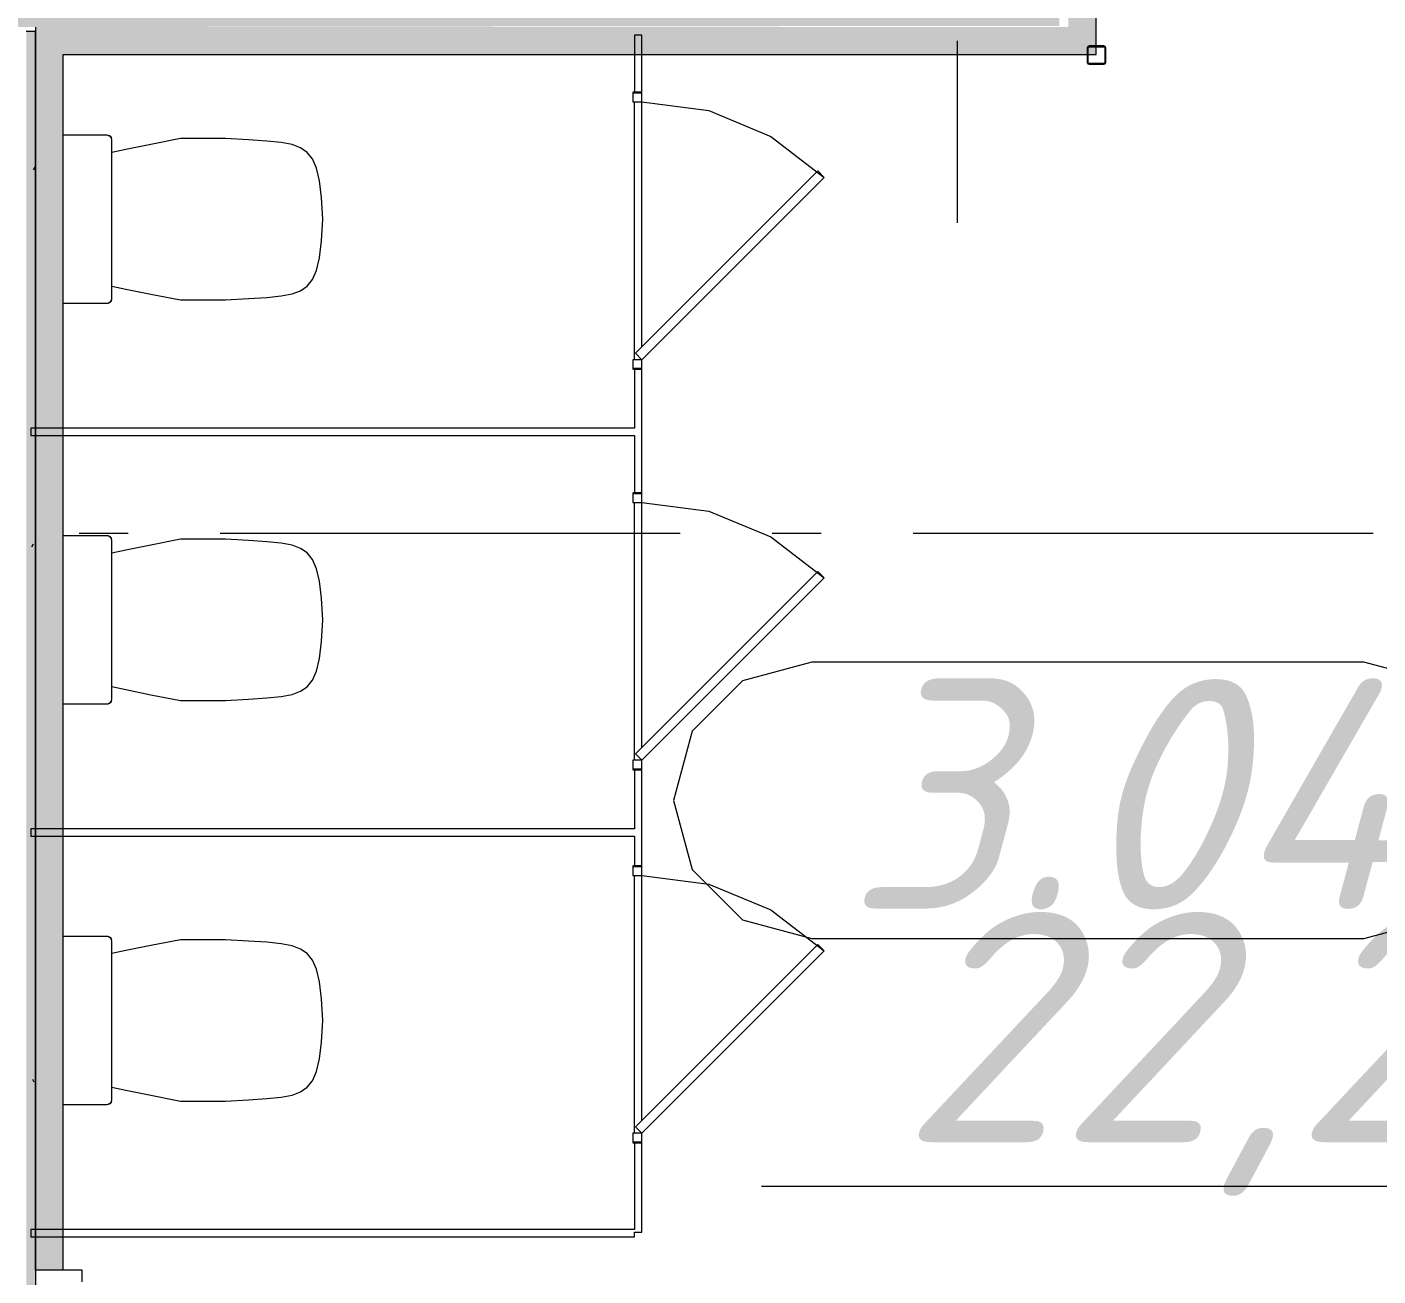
# Model space of a CAD drawing. Header units: millimetres. Extents: x -537608 to 253996, y -217170 to 186033.
# Drawn here: x -304119 to -301184, y 93559 to 96271 of the extents above; entities that cross this region are included whole.
import ezdxf

# ---------------------------------------------------------------- set-up
doc = ezdxf.new("R2010")
doc.units = ezdxf.units.MM
doc.layers.add('PDF _Геометрия', color=7, linetype='Continuous')
doc.layers.add('PDF _Текст', color=7, linetype='Continuous')
doc.layers.add('PDF _Сплошная заливка', color=7, linetype='Continuous', true_color=0xffffff)
doc.styles.add('PDF ISOCPEUR Italic', font='isocpeui.ttf')

msp = doc.modelspace()

# ---------------------------------------------------------------- hatches: boundary and pattern name
at = {"layer": 'PDF _Сплошная заливка', "true_color": 0x2254ff, "transparency": 33554559}
for points in [[(-301856.1792, 96211.2653), (-301796.1806, 96211.2653), (-301796.1806, 96561.2667), (-301856.1792, 96561.2667), (-301856.1792, 96271.2638)], [(-302569.0737, 96211.2653), (-301856.1792, 96211.2653), (-301856.1792, 96271.2638), (-304100.8398, 96271.2638), (-304100.8398, 96211.2653), (-303403.9461, 96211.2653)]]:
    msp.add_hatch(color=160, dxfattribs=at).paths.add_polyline_path(points)
at = {"layer": 'PDF _Сплошная заливка', "transparency": 33554559}
for points in [[(-304100.8398, 96271.2638), (-301876.1758, 96273.856), (-301876.1758, 96521.2648), (-306776.1774, 96521.2648), (-306776.1774, 96271.2638), (-304220.8369, 96271.2638)], [(-304120.8365, 91921.2686), (-304100.8398, 91921.2686), (-304100.8398, 96261.2655), (-304120.8365, 96261.2655), (-304120.8365, 92016.6401)]]:
    msp.add_hatch(color=256, dxfattribs=at).paths.add_polyline_path(points)
at = {"layer": 'PDF _Сплошная заливка', "true_color": 0x2254ff, "transparency": 33554559}
h = msp.add_hatch(color=160, dxfattribs=at)
h.paths.add_polyline_path([(-304040.8414, 91981.2671), (-304040.8414, 92021.7383), (-304100.8398, 92021.7383), (-304100.8398, 91981.2671)], flags=0)
h.paths.add_polyline_path([(-304100.8398, 92377.8541), (-304040.8414, 92377.8541), (-304040.8414, 92491.8529), (-304100.8398, 92493.8552)], flags=0)
h.paths.add_polyline_path([(-304070.8363, 92505.8558), (-304070.8363, 92507.8537), (-304040.8414, 92507.8537), (-304040.8414, 92593.8556), (-304100.8398, 92593.8556), (-304100.8398, 92505.8558)], flags=0)
h.paths.add_polyline_path([(-304100.8398, 92949.967), (-304040.8414, 92949.967), (-304040.8414, 93067.8541), (-304100.8398, 93069.8563)], flags=0)
h.paths.add_polyline_path([(-304100.8398, 93081.8526), (-304040.8414, 93083.8549), (-304040.8414, 93215.5381), (-304100.8398, 93215.5381)], flags=0)
h.paths.add_polyline_path([(-304100.8398, 93571.6538), (-304040.8414, 93571.6538), (-304040.8414, 96211.2653), (-304100.8398, 96211.2653), (-304100.8398, 93993.0342)], flags=0)

# ---------------------------------------------------------------- linework, layer by layer
at = {"layer": 'PDF _Геометрия', "lineweight": 9}
for p, q in [((-301796.1806, 96211.2653), (-301796.1806, 96561.2667)), ((-304100.8398, 96261.2655), (-304120.8365, 96261.2655)), ((-304100.8398, 96271.2638), (-304100.8398, 96211.2653)), ((-304100.8398, 96211.2653), (-304100.8398, 96261.2655)), ((-302782.8361, 96253.855), (-302798.8369, 96253.855)), ((-302798.8369, 96253.855), (-302798.8369, 96128.8545)), ((-302782.8361, 96128.8545), (-302782.8361, 96253.855)), ((-302097.7491, 96241.2646), (-302097.7491, 95846.2062)), ((-301814.1276, 96229.1736), (-301815.2989, 96226.3446)), ((-301815.2989, 96226.3446), (-301815.2989, 96194.3431)), ((-301811.2943, 96230.3448), (-301814.1276, 96229.1736)), ((-301813.3009, 96226.3446), (-301812.7153, 96227.7613)), ((-301813.3009, 96194.3431), (-301813.3009, 96226.3446)), ((-301812.7153, 96227.7613), (-301811.2943, 96228.3468)), ((-301779.2929, 96230.3448), (-301811.2943, 96230.3448)), ((-301811.2943, 96228.3468), (-301779.2929, 96228.3468)), ((-301776.4682, 96229.1736), (-301779.2929, 96230.3448)), ((-301779.2929, 96228.3468), (-301777.8805, 96227.7613)), ((-301777.8805, 96227.7613), (-301777.2949, 96226.3446)), ((-301777.2949, 96226.3446), (-301777.2949, 96194.3431)), ((-301775.297, 96226.3446), (-301776.4682, 96229.1736)), ((-301775.297, 96194.3431), (-301775.297, 96226.3446)), ((-304100.8398, 96211.2653), (-304100.8398, 93571.6538)), ((-304100.8398, 93571.6538), (-304100.8398, 96211.2653)), ((-304040.8414, 93571.6538), (-304040.8414, 96211.2653)), ((-304040.8414, 96211.2653), (-301856.1792, 96211.2653)), ((-301856.1792, 96211.2653), (-301796.1806, 96211.2653)), ((-301815.2989, 96194.3431), (-301814.1276, 96191.5184)), ((-301812.7153, 96192.9307), (-301813.3009, 96194.3431)), ((-301777.2949, 96194.3431), (-301777.8805, 96192.9307)), ((-301776.4682, 96191.5184), (-301775.297, 96194.3431)), ((-301814.1276, 96191.5184), (-301811.2943, 96190.3472)), ((-301811.2943, 96192.3452), (-301812.7153, 96192.9307)), ((-301779.2929, 96192.3452), (-301811.2943, 96192.3452)), ((-301811.2943, 96190.3472), (-301779.2929, 96190.3472)), ((-301777.8805, 96192.9307), (-301779.2929, 96192.3452)), ((-301779.2929, 96190.3472), (-301776.4682, 96191.5184)), ((-302802.8414, 96128.8545), (-302802.8414, 96108.8536)), ((-302802.8414, 96108.8536), (-302782.8361, 96108.8536)), ((-302798.8369, 95548.8532), (-302798.8369, 96108.8536)), ((-302782.8361, 96108.8536), (-302782.8361, 96128.8545)), ((-302782.8361, 95577.1387), (-302782.8361, 96108.8536)), ((-302782.8361, 96108.8536), (-302637.8993, 96089.7741)), ((-302637.8993, 96089.7741), (-302502.8402, 96033.8275)), ((-302502.8402, 96033.8275), (-302386.8563, 95944.833)), ((-302400.9969, 95958.9779), (-302796.9768, 95562.9981)), ((-302386.8563, 95944.833), (-302400.9969, 95958.9779)), ((-302782.8361, 95548.8532), (-302386.8563, 95944.833)), ((-302782.8361, 95548.8532), (-302802.8414, 95548.8532)), ((-302802.8414, 95548.8532), (-302802.8414, 95528.8522)), ((-302796.9768, 95562.9981), (-302782.8361, 95548.8532)), ((-302782.8361, 95528.8522), (-302782.8361, 95548.8532)), ((-302798.8369, 95528.8522), (-302798.8369, 95399.8559)), ((-302782.8361, 95258.8546), (-302782.8361, 95528.8522)), ((-302798.8369, 95399.8559), (-304110.8382, 95399.8559)), ((-304110.8382, 95399.8559), (-304110.8382, 95383.8551)), ((-304110.8382, 95383.8551), (-302798.8369, 95383.8551)), ((-302798.8369, 95383.8551), (-302798.8369, 95258.8546)), ((-302802.8414, 95258.8546), (-302802.8414, 95238.8537)), ((-302782.8361, 95238.8537), (-302782.8361, 95258.8546)), ((-302802.8414, 95238.8537), (-302782.8361, 95238.8537)), ((-302798.8369, 94678.8532), (-302798.8369, 95238.8537)), ((-302782.8361, 94707.1387), (-302782.8361, 95238.8537)), ((-302782.8361, 95238.8537), (-302637.8993, 95219.7742)), ((-302637.8993, 95219.7742), (-302502.8402, 95163.8276)), ((-302502.8402, 95163.8276), (-302386.8563, 95074.8331)), ((-302400.9969, 95088.978), (-302796.9768, 94692.9982)), ((-302386.8563, 95074.8331), (-302400.9969, 95088.978)), ((-302782.8361, 94678.8532), (-302386.8563, 95074.8331)), ((-302782.8361, 94678.8532), (-302802.8414, 94678.8532)), ((-302802.8414, 94678.8532), (-302802.8414, 94658.8523)), ((-302796.9768, 94692.9982), (-302782.8361, 94678.8532)), ((-302782.8361, 94658.8523), (-302782.8361, 94678.8532)), ((-302798.8369, 94658.8523), (-302798.8369, 94529.856)), ((-302782.8361, 94448.8533), (-302782.8361, 94658.8523)), ((-302798.8369, 94529.856), (-304110.8382, 94529.856)), ((-304110.8382, 94529.856), (-304110.8382, 94513.8552)), ((-304110.8382, 94513.8552), (-302798.8369, 94513.8552)), ((-302798.8369, 94513.8552), (-302798.8369, 94448.8533)), ((-302802.8414, 94448.8533), (-302802.8414, 94428.8523)), ((-302782.8361, 94428.8523), (-302782.8361, 94448.8533)), ((-302802.8414, 94428.8523), (-302782.8361, 94428.8523)), ((-302798.8369, 93868.8562), (-302798.8369, 94428.8523)), ((-302782.8361, 93897.1374), (-302782.8361, 94428.8523)), ((-302782.8361, 94428.8523), (-302637.8993, 94409.7728)), ((-302637.8993, 94409.7728), (-302502.8402, 94353.8305)), ((-302502.8402, 94353.8305), (-302386.8563, 94264.836)), ((-302400.9969, 94278.9766), (-302796.9768, 93882.9967)), ((-302782.8361, 93868.8562), (-302386.8563, 94264.836)), ((-302386.8563, 94264.836), (-302400.9969, 94278.9766)), ((-302796.9768, 93882.9967), (-302782.8361, 93868.8562)), ((-302782.8361, 93868.8562), (-302802.8414, 93868.8562)), ((-302802.8414, 93868.8562), (-302802.8414, 93848.8553)), ((-302798.8369, 93848.8553), (-302798.8369, 93659.8561)), ((-302782.8361, 93848.8553), (-302782.8361, 93868.8562)), ((-302782.8361, 93653.8537), (-302782.8361, 93848.8553)), ((-302798.8369, 93659.8561), (-304110.8382, 93659.8561)), ((-304110.8382, 93659.8561), (-304110.8382, 93643.8553)), ((-304110.8382, 93643.8553), (-302798.8369, 93643.8553)), ((-302798.8369, 93643.8553), (-302798.8369, 93653.8537)), ((-302798.8369, 93653.8537), (-302782.8361, 93653.8537))]:
    msp.add_line(p, q, dxfattribs=at)
at = {"layer": 'PDF _Геометрия', "lineweight": 30}
for p, q in [((-302782.8361, 96128.8545), (-302802.8414, 96128.8545)), ((-302802.8414, 95528.8522), (-302782.8361, 95528.8522)), ((-302782.8361, 95258.8546), (-302802.8414, 95258.8546)), ((-302802.8414, 94658.8523), (-302782.8361, 94658.8523)), ((-302782.8361, 94448.8533), (-302802.8414, 94448.8533)), ((-302802.8414, 93848.8553), (-302782.8361, 93848.8553))]:
    msp.add_line(p, q, dxfattribs=at)
at = {"layer": 'PDF _Геометрия', "color": 253, "lineweight": 9, "true_color": 0xaaaaaa}
for p, q in [((-303945.0349, 96036.3551), (-304040.8414, 96036.3551)), ((-303942.4427, 96036.0149), (-303945.0349, 96036.3551)), ((-303940.0314, 96035.0159), (-303942.4427, 96036.0149)), ((-303942.4427, 96036.0149), (-303940.0314, 96035.0159)), ((-303937.9646, 96033.427), (-303940.0314, 96035.0159)), ((-303940.0314, 96035.0159), (-303937.9646, 96033.427)), ((-303936.3715, 96031.3559), (-303937.9646, 96033.427)), ((-303937.9646, 96033.427), (-303936.3715, 96031.3559)), ((-303935.3724, 96028.9402), (-303936.3715, 96031.3559)), ((-303936.3715, 96031.3559), (-303935.3724, 96028.9402)), ((-303935.0366, 96026.3524), (-303935.3724, 96028.9402)), ((-303935.0366, 95681.3545), (-303935.0366, 96026.3524)), ((-303785.2168, 96028.8542), (-303849.6591, 96016.3498)), ((-303687.4039, 96028.8542), (-303785.2168, 96028.8542)), ((-303637.5931, 96026.1199), (-303687.4039, 96028.8542)), ((-303597.9702, 96023.5795), (-303637.5931, 96026.1199)), ((-303566.9849, 96020.4146), (-303597.9702, 96023.5795)), ((-303543.0612, 96015.8245), (-303566.9849, 96020.4146)), ((-303904.4646, 96005.4817), (-303935.0366, 95998.9453)), ((-303849.6591, 96016.3498), (-303904.4646, 96005.4817)), ((-303524.6492, 96008.9867), (-303543.0612, 96015.8245)), ((-303510.19, 95999.0874), (-303524.6492, 96008.9867)), ((-303498.6846, 95984.9468), (-303510.19, 95999.0874)), ((-303489.8231, 95964.9803), (-303498.6846, 95984.9468)), ((-303483.3297, 95937.556), (-303489.8231, 95964.9803)), ((-303478.9119, 95901.0548), (-303483.3297, 95937.556)), ((-303476.3025, 95853.8535), (-303478.9119, 95901.0548)), ((-303478.9119, 95806.6521), (-303476.3025, 95853.8535)), ((-303483.3297, 95770.1509), (-303478.9119, 95806.6521)), ((-303489.8231, 95742.731), (-303483.3297, 95770.1509)), ((-303498.6846, 95722.7602), (-303489.8231, 95742.731)), ((-303935.0366, 95708.7659), (-303904.4646, 95702.2253)), ((-303904.4646, 95702.2253), (-303849.6591, 95691.3572)), ((-303543.0612, 95691.8868), (-303524.6492, 95698.7202)), ((-303524.6492, 95698.7202), (-303510.19, 95708.6238)), ((-303510.19, 95708.6238), (-303498.6846, 95722.7602)), ((-304040.8414, 95671.3519), (-303945.0349, 95671.3519)), ((-303945.0349, 95671.3519), (-303942.4427, 95671.6964)), ((-303942.4427, 95671.6964), (-303940.0314, 95672.6954)), ((-303940.0314, 95672.6954), (-303942.4427, 95671.6964)), ((-303940.0314, 95672.6954), (-303937.9646, 95674.2843)), ((-303937.9646, 95674.2843), (-303940.0314, 95672.6954)), ((-303937.9646, 95674.2843), (-303936.3715, 95676.3554)), ((-303936.3715, 95676.3554), (-303937.9646, 95674.2843)), ((-303936.3715, 95676.3554), (-303935.3724, 95678.7667)), ((-303935.3724, 95678.7667), (-303936.3715, 95676.3554)), ((-303935.3724, 95678.7667), (-303935.0366, 95681.3545)), ((-303849.6591, 95691.3572), (-303785.2168, 95678.8528)), ((-303785.2168, 95678.8528), (-303687.4039, 95678.8528)), ((-303687.4039, 95678.8528), (-303637.5931, 95681.587)), ((-303637.5931, 95681.587), (-303597.9702, 95684.1318)), ((-303597.9702, 95684.1318), (-303566.9849, 95687.2924)), ((-303566.9849, 95687.2924), (-303543.0612, 95691.8868)), ((-303945.0349, 95166.3552), (-304040.8414, 95166.3552)), ((-303899.6076, 95171.2639), (-304005.4382, 95171.2639)), ((-303942.4427, 95166.015), (-303945.0349, 95166.3552)), ((-303940.0314, 95165.016), (-303942.4427, 95166.015)), ((-303942.4427, 95166.015), (-303940.0314, 95165.016)), ((-302699.6116, 95171.2639), (-303699.6069, 95171.2639)), ((-302393.7802, 95171.2639), (-302499.6108, 95171.2639)), ((-301193.7756, 95171.2639), (-302193.7795, 95171.2639)), ((-303937.9646, 95163.4271), (-303940.0314, 95165.016)), ((-303940.0314, 95165.016), (-303937.9646, 95163.4271)), ((-303936.3715, 95161.356), (-303937.9646, 95163.4271)), ((-303937.9646, 95163.4271), (-303936.3715, 95161.356)), ((-303935.3724, 95158.9404), (-303936.3715, 95161.356)), ((-303936.3715, 95161.356), (-303935.3724, 95158.9404)), ((-303935.0366, 95156.3525), (-303935.3724, 95158.9404)), ((-303935.0366, 94811.3546), (-303935.0366, 95156.3525)), ((-303849.6591, 95146.3499), (-303904.4646, 95135.4818)), ((-303785.2168, 95158.8542), (-303849.6591, 95146.3499)), ((-303687.4039, 95158.8542), (-303785.2168, 95158.8542)), ((-303637.5931, 95156.12), (-303687.4039, 95158.8542)), ((-303597.9702, 95153.5795), (-303637.5931, 95156.12)), ((-303566.9849, 95150.4147), (-303597.9702, 95153.5795)), ((-303543.0612, 95145.8246), (-303566.9849, 95150.4147)), ((-303524.6492, 95138.9868), (-303543.0612, 95145.8246)), ((-303510.19, 95129.0875), (-303524.6492, 95138.9868)), ((-303904.4646, 95135.4818), (-303935.0366, 95128.9454)), ((-303498.6846, 95114.9469), (-303510.19, 95129.0875)), ((-303489.8231, 95094.9804), (-303498.6846, 95114.9469)), ((-303483.3297, 95067.5561), (-303489.8231, 95094.9804)), ((-303478.9119, 95031.0549), (-303483.3297, 95067.5561)), ((-303476.3025, 94983.8536), (-303478.9119, 95031.0549)), ((-303478.9119, 94936.6522), (-303476.3025, 94983.8536)), ((-303483.3297, 94900.151), (-303478.9119, 94936.6522)), ((-303498.6846, 94852.7602), (-303489.8231, 94872.731)), ((-303489.8231, 94872.731), (-303483.3297, 94900.151)), ((-302414.061, 94891.8837), (-302564.0616, 94851.6924)), ((-301214.0564, 94891.8837), (-302414.061, 94891.8837)), ((-301064.0558, 94851.6924), (-301214.0564, 94891.8837)), ((-303510.19, 94838.624), (-303498.6846, 94852.7602)), ((-302564.0616, 94851.6924), (-302673.8623, 94741.8831)), ((-303935.0366, 94838.766), (-303904.4646, 94832.2254)), ((-303904.4646, 94832.2254), (-303849.6591, 94821.3573)), ((-303849.6591, 94821.3573), (-303785.2168, 94808.8529)), ((-303637.5931, 94811.5872), (-303597.9702, 94814.132)), ((-303597.9702, 94814.132), (-303566.9849, 94817.2925)), ((-303566.9849, 94817.2925), (-303543.0612, 94821.8869)), ((-303543.0612, 94821.8869), (-303524.6492, 94828.7204)), ((-303524.6492, 94828.7204), (-303510.19, 94838.624)), ((-304040.8414, 94801.3521), (-303945.0349, 94801.3521)), ((-303945.0349, 94801.3521), (-303942.4427, 94801.6965)), ((-303942.4427, 94801.6965), (-303940.0314, 94802.6955)), ((-303940.0314, 94802.6955), (-303942.4427, 94801.6965)), ((-303940.0314, 94802.6955), (-303937.9646, 94804.2843)), ((-303937.9646, 94804.2843), (-303940.0314, 94802.6955)), ((-303937.9646, 94804.2843), (-303936.3715, 94806.3555)), ((-303936.3715, 94806.3555), (-303937.9646, 94804.2843)), ((-303936.3715, 94806.3555), (-303935.3724, 94808.7668)), ((-303935.3724, 94808.7668), (-303936.3715, 94806.3555)), ((-303935.3724, 94808.7668), (-303935.0366, 94811.3546)), ((-303785.2168, 94808.8529), (-303687.4039, 94808.8529)), ((-303687.4039, 94808.8529), (-303637.5931, 94811.5872)), ((-302673.8623, 94741.8831), (-302714.0622, 94591.8868)), ((-302714.0622, 94591.8868), (-302673.8623, 94441.8863)), ((-302673.8623, 94441.8863), (-302564.0616, 94332.077)), ((-302564.0616, 94332.077), (-302414.061, 94291.8857)), ((-301214.0564, 94291.8857), (-301064.0558, 94332.077)), ((-303945.0349, 94296.3552), (-304040.8414, 94296.3552)), ((-303942.4427, 94296.0151), (-303945.0349, 94296.3552)), ((-303940.0314, 94295.0161), (-303942.4427, 94296.0151)), ((-303942.4427, 94296.0151), (-303940.0314, 94295.0161)), ((-303937.9646, 94293.4273), (-303940.0314, 94295.0161)), ((-303940.0314, 94295.0161), (-303937.9646, 94293.4273)), ((-303936.3715, 94291.3561), (-303937.9646, 94293.4273)), ((-303937.9646, 94293.4273), (-303936.3715, 94291.3561)), ((-303935.3724, 94288.9405), (-303936.3715, 94291.3561)), ((-303936.3715, 94291.3561), (-303935.3724, 94288.9405)), ((-303935.0366, 94286.3526), (-303935.3724, 94288.9405)), ((-303935.0366, 93941.3547), (-303935.0366, 94286.3526)), ((-303785.2168, 94288.8543), (-303849.6591, 94276.35)), ((-303687.4039, 94288.8543), (-303785.2168, 94288.8543)), ((-303637.5931, 94286.1201), (-303687.4039, 94288.8543)), ((-303597.9702, 94283.5796), (-303637.5931, 94286.1201)), ((-302414.061, 94291.8857), (-301214.0564, 94291.8857)), ((-303904.4646, 94265.4819), (-303935.0366, 94258.9455)), ((-303849.6591, 94276.35), (-303904.4646, 94265.4819)), ((-303566.9849, 94280.4148), (-303597.9702, 94283.5796)), ((-303543.0612, 94275.8247), (-303566.9849, 94280.4148)), ((-303524.6492, 94268.9869), (-303543.0612, 94275.8247)), ((-303510.19, 94259.0876), (-303524.6492, 94268.9869)), ((-303498.6846, 94244.947), (-303510.19, 94259.0876)), ((-303489.8231, 94224.9806), (-303498.6846, 94244.947)), ((-303483.3297, 94197.5562), (-303489.8231, 94224.9806)), ((-303478.9119, 94161.055), (-303483.3297, 94197.5562)), ((-303476.3025, 94113.8537), (-303478.9119, 94161.055)), ((-303478.9119, 94066.6523), (-303476.3025, 94113.8537)), ((-303483.3297, 94030.1512), (-303478.9119, 94066.6523)), ((-303489.8231, 94002.7311), (-303483.3297, 94030.1512)), ((-303498.6846, 93982.7603), (-303489.8231, 94002.7311)), ((-303935.0366, 93968.7662), (-303904.4646, 93962.2254)), ((-303904.4646, 93962.2254), (-303849.6591, 93951.3574)), ((-303524.6492, 93958.7205), (-303510.19, 93968.6241)), ((-303510.19, 93968.6241), (-303498.6846, 93982.7603)), ((-303940.0314, 93932.6955), (-303937.9646, 93934.2844)), ((-303937.9646, 93934.2844), (-303940.0314, 93932.6955)), ((-303937.9646, 93934.2844), (-303936.3715, 93936.3556)), ((-303936.3715, 93936.3556), (-303937.9646, 93934.2844)), ((-303936.3715, 93936.3556), (-303935.3724, 93938.7669)), ((-303935.3724, 93938.7669), (-303936.3715, 93936.3556)), ((-303935.3724, 93938.7669), (-303935.0366, 93941.3547)), ((-303849.6591, 93951.3574), (-303785.2168, 93938.853)), ((-303785.2168, 93938.853), (-303687.4039, 93938.853)), ((-303687.4039, 93938.853), (-303637.5931, 93941.5873)), ((-303637.5931, 93941.5873), (-303597.9702, 93944.1321)), ((-303597.9702, 93944.1321), (-303566.9849, 93947.2926)), ((-303566.9849, 93947.2926), (-303543.0612, 93951.887)), ((-303543.0612, 93951.887), (-303524.6492, 93958.7205)), ((-304040.8414, 93931.3564), (-303945.0349, 93931.3564)), ((-303945.0349, 93931.3564), (-303942.4427, 93931.6966)), ((-303942.4427, 93931.6966), (-303940.0314, 93932.6955)), ((-303940.0314, 93932.6955), (-303942.4427, 93931.6966)), ((-302523.0953, 93753.8497), (-301110.1808, 93753.8497))]:
    msp.add_line(p, q, dxfattribs=at)
at = {"layer": 'PDF _Геометрия', "color": 8, "lineweight": 9, "true_color": 0x787878}
for p, q in [((-304102.3038, 95966.9739), (-304105.6539, 95961.1653)), ((-304105.9466, 95147.857), (-304109.3053, 95142.0483)), ((-304103.277, 93979.9787), (-304106.627, 93985.7874))]:
    msp.add_line(p, q, dxfattribs=at)
at = {"layer": 'PDF _Геометрия', "color": 254, "lineweight": 9, "true_color": 0xcccccc}
for p, q in [((-303999.2377, 93571.6538), (-304100.8398, 93571.6538)), ((-304100.8398, 93571.6538), (-304100.8398, 93215.5381)), ((-303999.2377, 93546.2533), (-303999.2377, 93571.6538))]:
    msp.add_line(p, q, dxfattribs=at)

# ---------------------------------------------------------------- texts
at = {"layer": 'PDF _Текст', "char_height": 500, "attachment_point": 4, "style": 'PDF ISOCPEUR Italic'}
for s, insert in [('3.042', (-302341.386, 94605.1727)), ('22,2', (-302222.3879, 94041.2238))]:
    msp.add_mtext(s, dxfattribs=dict(at, insert=insert))

doc.saveas('drawing.dxf')
